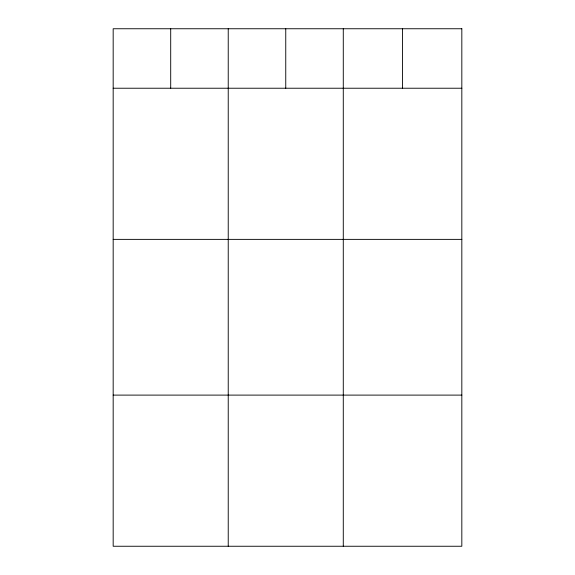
<?xml version="1.0" encoding="UTF-8"?>
<svg xmlns="http://www.w3.org/2000/svg" width="575" height="575" viewBox="0 0 575 575"><rect width="100%" height="100%" fill="white"/><g stroke="black" fill="none" stroke-linecap="round" stroke-linejoin="round"><path stroke-width="0.86" d="M113.174 88.227L461.826 88.227M113.174 239.373L461.826 239.373M113.174 395.104L461.826 395.104M402.558 28.75L402.558 88.227M343.282 28.75L343.282 546.25M285.753 28.75L285.753 88.227M228.232 28.75L228.232 546.25M170.703 28.75L170.703 88.227M461.826 28.75L113.174 28.75L113.174 546.25L461.826 546.25L461.826 28.75"/></g></svg>
